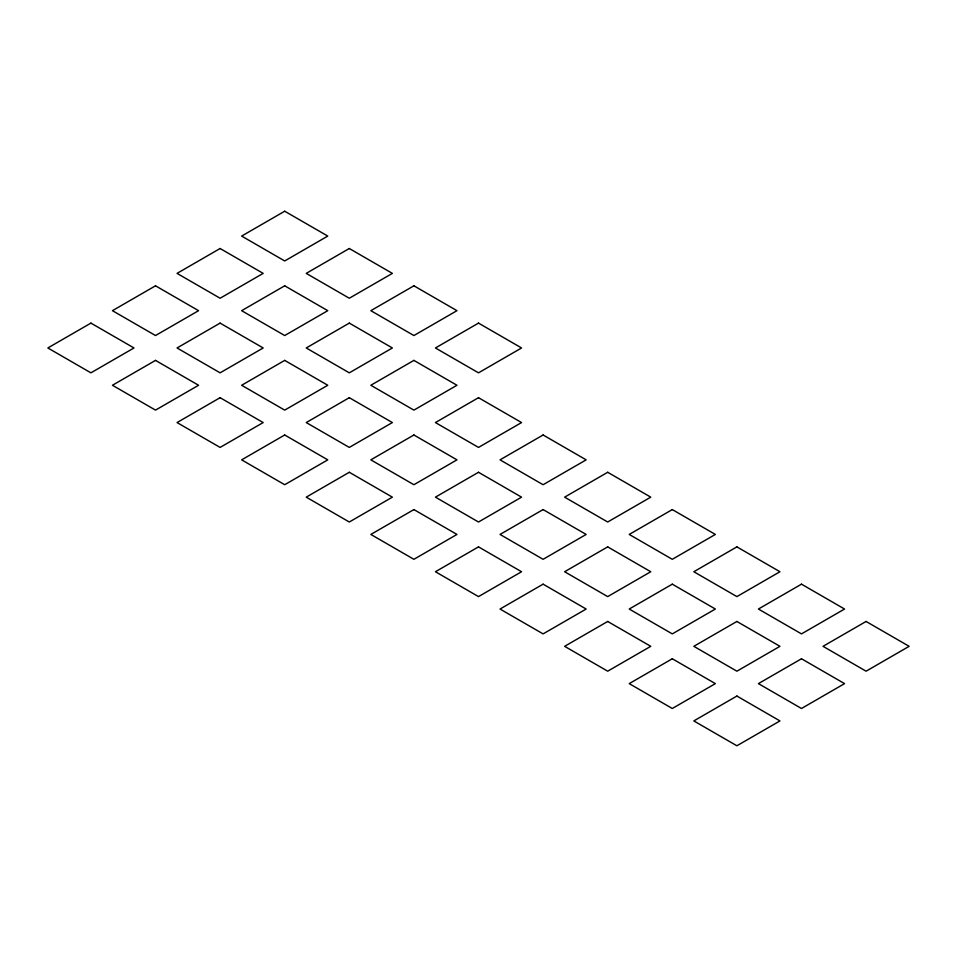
<?xml version="1.0" encoding="UTF-8"?>
<svg xmlns="http://www.w3.org/2000/svg" width="957" height="957" viewBox="0 0 957 957"><rect width="100%" height="100%" fill="white"/><g stroke="black" fill="none" stroke-linecap="round" stroke-linejoin="round"><path stroke-width="1.44" d="M90.915 323.107L47.85 347.965L90.915 372.835L133.98 347.965L90.915 323.107M155.513 285.808L112.448 310.678L155.513 335.536L198.578 310.678L155.513 285.808M220.11 248.509L177.045 273.379L220.11 298.237L263.175 273.379L220.11 248.509M284.707 211.222L241.643 236.08L284.707 260.95L327.773 236.08L284.707 211.222M155.513 360.394L112.448 385.264L155.513 410.122L198.578 385.264L155.513 360.394M220.11 323.107L177.045 347.965L220.11 372.835L263.175 347.965L220.11 323.107M284.707 285.808L241.643 310.678L284.707 335.536L327.773 310.678L284.707 285.808M349.305 248.509L306.24 273.379L349.305 298.237L392.37 273.379L349.305 248.509M220.11 397.693L177.045 422.563L220.11 447.421L263.175 422.563L220.11 397.693M284.707 360.394L241.643 385.264L284.707 410.122L327.773 385.264L284.707 360.394M349.305 323.107L306.24 347.965L349.305 372.835L392.37 347.965L349.305 323.107M413.903 285.808L370.838 310.678L413.903 335.536L456.968 310.678L413.903 285.808M284.707 434.992L241.643 459.85L284.707 484.721L327.773 459.85L284.707 434.992M349.305 397.693L306.24 422.563L349.305 447.421L392.37 422.563L349.305 397.693M413.903 360.394L370.838 385.264L413.903 410.122L456.968 385.264L413.903 360.394M478.5 323.107L435.435 347.965L478.5 372.835L521.565 347.965L478.5 323.107M349.305 472.28L306.24 497.15L349.305 522.008L392.37 497.15L349.305 472.28M413.903 434.992L370.838 459.85L413.903 484.721L456.968 459.85L413.903 434.992M478.5 397.693L435.435 422.563L478.5 447.421L521.565 422.563L478.5 397.693M413.903 509.579L370.838 534.437L413.903 559.307L456.968 534.437L413.903 509.579M478.5 472.28L435.435 497.15L478.5 522.008L521.565 497.15L478.5 472.28M543.097 434.992L500.033 459.85L543.097 484.721L586.163 459.85L543.097 434.992M478.5 546.878L435.435 571.736L478.5 596.606L521.565 571.736L478.5 546.878M543.097 509.579L500.033 534.437L543.097 559.307L586.163 534.437L543.097 509.579M607.695 472.28L564.63 497.15L607.695 522.008L650.76 497.15L607.695 472.28M543.097 584.165L500.033 609.035L543.097 633.893L586.163 609.035L543.097 584.165M607.695 546.878L564.63 571.736L607.695 596.606L650.76 571.736L607.695 546.878M672.293 509.579L629.227 534.437L672.293 559.307L715.358 534.437L672.293 509.579M607.695 621.464L564.63 646.322L607.695 671.192L650.76 646.322L607.695 621.464M672.293 584.165L629.227 609.035L672.293 633.893L715.358 609.035L672.293 584.165M736.89 546.878L693.825 571.736L736.89 596.606L779.955 571.736L736.89 546.878M672.293 658.763L629.227 683.621L672.293 708.491L715.358 683.621L672.293 658.763M736.89 621.464L693.825 646.322L736.89 671.192L779.955 646.322L736.89 621.464M801.488 584.165L758.423 609.035L801.488 633.893L844.553 609.035L801.488 584.165M736.89 696.05L693.825 720.92L736.89 745.778L779.955 720.92L736.89 696.05M801.488 658.763L758.423 683.621L801.488 708.491L844.553 683.621L801.488 658.763M866.085 621.464L823.02 646.322L866.085 671.192L909.15 646.322L866.085 621.464"/></g></svg>
